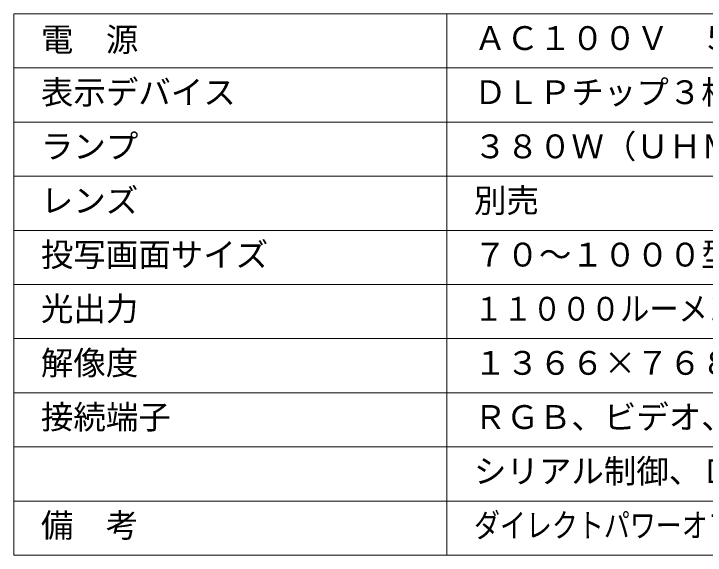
# Model space of a CAD drawing. Units: millimetres, scale not verified. Extents: x -62 to 63, y -56 to 57.
# Drawn here: x -62.5 to 1.4, y -56.5 to -6.5 of the extents above; entities that cross this region are included whole.
import ezdxf
from ezdxf.enums import TextEntityAlignment as Align

# ---------------------------------------------------------------- set-up
doc = ezdxf.new("R2010")
doc.units = ezdxf.units.MM
doc.header["$LTSCALE"] = 0.125
doc.layers.add('0-1_WAKU', color=1, linetype='Continuous', lineweight=18)
doc.layers.add('0-4_MOJI1', color=7, linetype='Continuous')
doc.styles.add('ＭＳ ゴシック', font='')
doc.styles.get('ＭＳ ゴシック').set_extended_font_data('MS Gothic')

msp = doc.modelspace()

# ---------------------------------------------------------------- linework, layer by layer
at = {"layer": '0-1_WAKU', "color": 4}
for p, q in [((-62.4937, -6.4971), (-62.4937, -56.4971)), ((62.5063, -6.4971), (-62.4937, -6.4971)), ((-22.4937, -56.4971), (-22.4937, -6.4971)), ((-62.4937, -56.4971), (62.5063, -56.4971))]:
    msp.add_line(p, q, dxfattribs=at)
at = {"layer": '0-1_WAKU'}
for p, q in [((-62.4937, -11.4971), (62.5063, -11.4971)), ((-62.4937, -16.4971), (62.5063, -16.4971)), ((-62.4937, -21.4971), (62.5063, -21.4971)), ((-62.4937, -26.4971), (62.5063, -26.4971)), ((-62.4937, -31.4971), (62.5063, -31.4971)), ((-62.4937, -36.4971), (62.5063, -36.4971)), ((-62.4937, -41.4971), (62.5063, -41.4971)), ((-62.4937, -46.4971), (62.5063, -46.4971)), ((-62.4937, -51.4971), (62.5063, -51.4971))]:
    msp.add_line(p, q, dxfattribs=at)

# ---------------------------------------------------------------- texts
at = {"layer": '0-4_MOJI1', "style": 'ＭＳ ゴシック'}
for s, p in [('電\u3000源', (-59.9937, -10.6291)), ('ＡＣ１００Ｖ\u3000５０／６０Ｈｚ', (-19.9937, -10.4971)), ('表示デバイス', (-59.9937, -15.4971)), ('ＤＬＰチップ３枚\u3000ＤＬＰ方式', (-19.9937, -15.4971)), ('ランプ', (-59.9937, -20.4971)), ('３８０Ｗ（ＵＨＭランプ\u3000２灯式）\u3000', (-19.9937, -20.4971)), ('レンズ', (-59.9937, -25.4971)), ('別売', (-19.9937, -25.4971)), ('投写画面サイズ', (-59.9937, -30.4971)), ('７０～１０００型（アスペクト比１６：９時）', (-19.9937, -30.4971)), ('光出力', (-59.9937, -35.4971)), ('解像度', (-59.9937, -40.4971)), ('１３６６×７６８ドット', (-19.9937, -40.4971)), ('接続端子', (-59.9937, -45.4971)), ('ＲＧＢ、ビデオ、Ｓビデオ、ＬＡＮ、リモート', (-19.9937, -45.4971)), ('シリアル制御、ＤＶＩ－Ｄ、ＨＤＭＩ、ＳＤＩ', (-19.9937, -50.4971)), ('備\u3000考\u3000', (-59.9937, -55.4971))]:
    msp.add_text(s, height=2.199, dxfattribs=at).set_placement(p, align=Align.BOTTOM_LEFT)
for s, width, p in [('１１０００ルーメン（ランプ２灯、高モード時）', 0.9, (-19.9937, -35.4971)), ('ダイレクトパワーオフ機能、１２０００時間エコフィルター', 0.8, (-19.9937, -55.4971))]:
    msp.add_text(s, height=2.199, dxfattribs=dict(at, width=width)).set_placement(p, align=Align.BOTTOM_LEFT)

doc.saveas('drawing.dxf')
